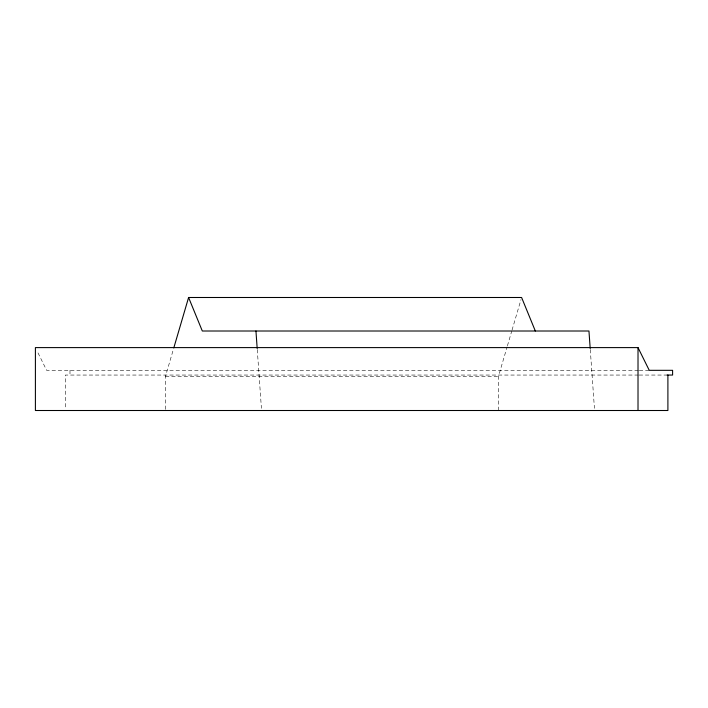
<?xml version="1.0" encoding="UTF-8"?>
<svg xmlns="http://www.w3.org/2000/svg" width="708" height="708" viewBox="0 0 708 708"><rect width="100%" height="100%" fill="white"/><g stroke="black" fill="none" stroke-linecap="round" stroke-linejoin="round"><path stroke-width="0.53" stroke-dasharray="3.54 2.66" d="M165.468 409.41L165.468 376.32L173.487 348.991M498.476 410.507L498.476 376.32L507.114 346.893M507.415 345.84L511.734 331.123M512.043 330.07L520.982 299.59M638.324 370.319L46.631 370.319L37.356 351.549M639.297 370.319L649.245 370.319M638.324 375.054L65.286 375.054L65.286 408.366M639.156 375.054L667.901 375.054M165.468 376.32L498.476 376.32M590.268 349.522L594.437 408.33M257.261 349.522L261.42 408.33M69.986 370.319L69.986 375.054"/><path stroke-width="1.06" d="M173.787 347.947L188.594 297.493L521.601 297.493L535.328 331.008M667.069 375.054L672.6 375.054L672.6 370.319L649.245 370.319L638.014 347.601L35.4 347.601L35.4 410.507L667.901 410.507L667.901 375.054M188.594 297.493L202.311 331.008L588.959 331.008L590.198 348.433M255.951 331.008L257.181 348.433M638.014 347.601L638.014 410.507"/></g></svg>
